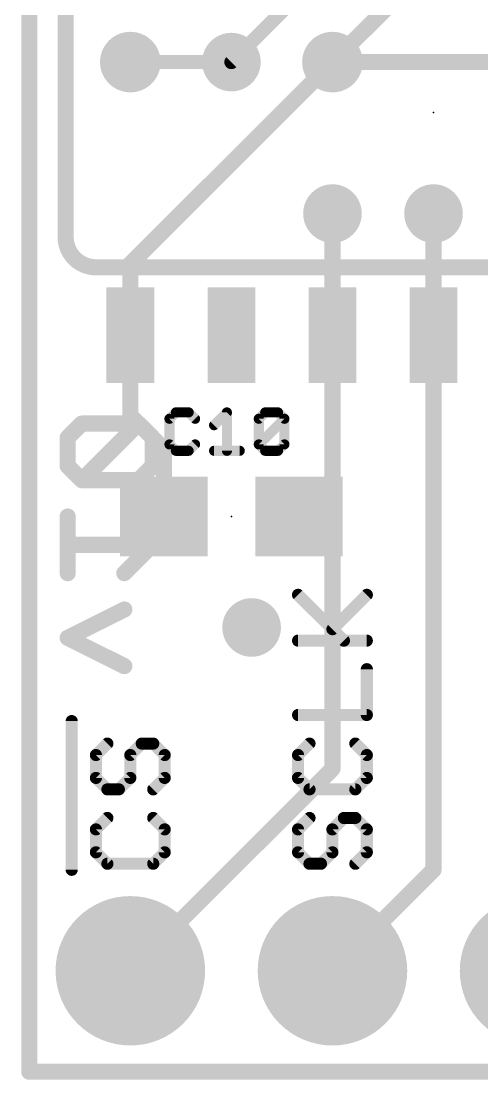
# Model space of a CAD drawing. Extents: x -22.9 to 15.3, y -11.4 to 35.7.
# Drawn here: x -0.1 to 5.69, y -0.1 to 13.21 of the extents above; entities that cross this region are included whole.
import ezdxf

# ---------------------------------------------------------------- set-up
doc = ezdxf.new("R2010")
doc.units = 0
for name, color, linetype in [('1', 12, 'CONTINUOUS'), ('16', 132, 'CONTINUOUS'), ('17', 110, 'CONTINUOUS'), ('18', 110, 'CONTINUOUS'), ('20', 53, 'CONTINUOUS'), ('21', 41, 'CONTINUOUS'), ('23', 53, 'CONTINUOUS'), ('25', 253, 'CONTINUOUS')]:
    doc.layers.add(name, color=color, linetype=linetype)

# ---------------------------------------------------------------- blocks, each defined once
blk = doc.blocks.new('RECT')
blk.add_solid([(-0.5, -0.5), (0.5, -0.5), (-0.5, 0.5), (0.5, 0.5)])
blk = doc.blocks.new('ROUNDP')
at = {"const_width": 0.5}
blk.add_lwpolyline([(0, -0.25, 1), (0, 0.25, 1), (0, -0.25)], format="xyb", dxfattribs=at)
blk = doc.blocks.new('PIE')
at = {"const_width": 0.5}
blk.add_lwpolyline([(0, -0.25, 1), (0, 0.25, 1), (0, -0.25)], format="xyb", dxfattribs=at)
blk = doc.blocks.new('ROUNDV')
at = {"const_width": 0.5}
blk.add_lwpolyline([(0, -0.25, 1), (0, 0.25, 1), (0, -0.25)], format="xyb", dxfattribs=at)

msp = doc.modelspace()

# ---------------------------------------------------------------- linework, layer by layer
at = {"layer": '1'}
for points, const_width in [([(0, 35.56), (0, 0)], 0.2032), ([(3.302, 13.462), (2.54, 12.7)], 0.1778), ([(1.27, 10.16), (3.81, 12.7)], 0.2032), ([(3.81, 12.7), (7.62, 12.7)], 0.2032), ([(3.81, 10.795), (3.81, 9.265)], 0.2032), ([(5.08, 10.795), (5.08, 9.265)], 0.2032), ([(1.27, 9.265), (1.27, 10.16)], 0.2032), ([(1.27, 8.255), (1.27, 9.265)], 0.2032), ([(1.69, 7.835), (1.27, 8.255)], 0.2032), ([(1.69, 6.985), (1.69, 7.835)], 0.2032), ([(0, 0), (15.24, 0)], 0.2032)]:
    msp.add_lwpolyline(points, dxfattribs=dict(at, const_width=const_width))
for points, const_width in [([(3.81, 12.7508, 1), (3.81, 12.6492)], 0.1016), ([(3.8459, 12.6641, 1), (3.7741, 12.7359)], 0.1016), ([(2.5086, 12.7314, 1), (2.5714, 12.6686)], 0.0889), ([(3.8608, 10.795, 1), (3.7592, 10.795)], 0.1016), ([(5.1308, 10.795, 1), (5.0292, 10.795)], 0.1016), ([(1.3208, 10.16, 1), (1.2192, 10.16)], 0.1016), ([(1.2341, 10.1959, 1), (1.3059, 10.1241)], 0.1016), ([(1.3208, 9.265, 1), (1.2192, 9.265)], 0.1016), ([(1.2192, 9.265, 1), (1.3208, 9.265)], 0.1016), ([(3.7592, 9.265, 1), (3.8608, 9.265)], 0.1016), ([(5.0292, 9.265, 1), (5.1308, 9.265)], 0.1016), ([(1.3059, 8.2909, 1), (1.2341, 8.2191)], 0.1016), ([(1.2192, 8.255, 1), (1.3208, 8.255)], 0.1016), ([(1.7408, 7.835, 1), (1.6392, 7.835)], 0.1016), ([(1.6541, 7.7991, 1), (1.7259, 7.8709)], 0.1016), ([(1.6392, 6.985, 1), (1.7408, 6.985)], 0.1016), ([(0, 0.0508, 1), (0, -0.0508)], 0.1016), ([(-0.0508, 0, 1), (0.0508, 0)], 0.1016)]:
    msp.add_lwpolyline(points, format="xyb", dxfattribs=dict(at, const_width=const_width))
at = {"layer": '16'}
for points, const_width in [([(0, 0), (0, 35.56)], 0.2032), ([(4.699, 13.589), (3.81, 12.7)], 0.2032), ([(2.54, 12.7), (1.27, 12.7)], 0.1778), ([(3.81, 3.81), (3.81, 10.795)], 0.2032), ([(5.08, 2.54), (5.08, 10.795)], 0.2032), ([(0.6606, 8.153), (0.4826, 7.9751)], 0.2032), ([(1.3724, 8.153), (0.6606, 8.153)], 0.2032), ([(0.6606, 7.4412), (1.3724, 8.153)], 0.2032), ([(1.5503, 7.9751), (1.3724, 8.153)], 0.2032), ([(0.4826, 7.9751), (0.4826, 7.6191)], 0.2032), ([(1.5503, 7.6191), (1.5503, 7.9751)], 0.2032), ([(0.4826, 7.6191), (0.6606, 7.4412)], 0.2032), ([(1.3724, 7.4412), (1.5503, 7.6191)], 0.2032), ([(0.6606, 7.4412), (1.3724, 7.4412)], 0.2032), ([(0.4826, 6.2718), (0.4826, 6.9836)], 0.2032), ([(1.5503, 6.6277), (0.4826, 6.6277)], 0.2032), ([(1.1944, 6.2718), (1.5503, 6.6277)], 0.2032), ([(0.4826, 5.4583), (1.1944, 5.8142)], 0.2032), ([(1.1944, 5.1024), (0.4826, 5.4583)], 0.2032), ([(1.27, 1.27), (3.81, 3.81)], 0.2032), ([(3.81, 1.27), (5.08, 2.54)], 0.2032), ([(15.24, 0), (0, 0)], 0.2032)]:
    msp.add_lwpolyline(points, dxfattribs=dict(at, const_width=const_width))
for points, const_width in [([(1.27, 12.7445, 1), (1.27, 12.6556)], 0.0889), ([(2.54, 12.6556, 1), (2.54, 12.7445)], 0.0889), ([(3.7741, 12.7359, 1), (3.8459, 12.6641)], 0.1016), ([(3.8608, 10.795, 1), (3.7592, 10.795)], 0.1016), ([(5.1308, 10.795, 1), (5.0292, 10.795)], 0.1016), ([(0.6606, 8.2038, 1), (0.6606, 8.1022)], 0.1016), ([(0.6965, 8.1171, 1), (0.6246, 8.1889)], 0.1016), ([(1.4083, 8.1889, 1), (1.3364, 8.1171)], 0.1016), ([(1.4083, 8.1171, 1), (1.3364, 8.1889)], 0.1016), ([(1.3724, 8.1022, 1), (1.3724, 8.2038)], 0.1016), ([(0.5334, 7.9751, 1), (0.4318, 7.9751)], 0.1016), ([(0.4467, 8.011, 1), (0.5185, 7.9391)], 0.1016), ([(1.6011, 7.9751, 1), (1.4995, 7.9751)], 0.1016), ([(1.5144, 7.9391, 1), (1.5862, 8.011)], 0.1016), ([(0.5185, 7.6551, 1), (0.4467, 7.5832)], 0.1016), ([(0.4318, 7.6191, 1), (0.5334, 7.6191)], 0.1016), ([(1.4995, 7.6191, 1), (1.6011, 7.6191)], 0.1016), ([(1.5862, 7.5832, 1), (1.5144, 7.6551)], 0.1016), ([(0.6246, 7.4771, 1), (0.6965, 7.4053)], 0.1016), ([(0.6606, 7.492, 1), (0.6606, 7.3904)], 0.1016), ([(0.6246, 7.4053, 1), (0.6965, 7.4771)], 0.1016), ([(1.3364, 7.4771, 1), (1.4083, 7.4053)], 0.1016), ([(1.3724, 7.3904, 1), (1.3724, 7.492)], 0.1016), ([(0.5334, 6.9836, 1), (0.4318, 6.9836)], 0.1016), ([(0.4826, 6.6785, 1), (0.4826, 6.5769)], 0.1016), ([(1.5862, 6.5918, 1), (1.5144, 6.6636)], 0.1016), ([(1.5503, 6.5769, 1), (1.5503, 6.6785)], 0.1016), ([(0.4318, 6.2718, 1), (0.5334, 6.2718)], 0.1016), ([(1.1585, 6.3077, 1), (1.2303, 6.2359)], 0.1016), ([(1.2171, 5.7688, 1), (1.1717, 5.8596)], 0.1016), ([(0.5053, 5.5037, 1), (0.4599, 5.4129)], 0.1016), ([(0.4599, 5.5037, 1), (0.5053, 5.4129)], 0.1016), ([(1.1717, 5.057, 1), (1.2171, 5.1478)], 0.1016), ([(3.8459, 3.7741, 1), (3.7741, 3.8459)], 0.1016), ([(3.7592, 3.81, 1), (3.8608, 3.81)], 0.1016), ([(5.0292, 2.54, 1), (5.1308, 2.54)], 0.1016), ([(5.1159, 2.5041, 1), (5.0441, 2.5759)], 0.1016), ([(1.2341, 1.3059, 1), (1.3059, 1.2341)], 0.1016), ([(3.7741, 1.3059, 1), (3.8459, 1.2341)], 0.1016), ([(0, 0.0508, 1), (0, -0.0508)], 0.1016), ([(-0.0508, 0, 1), (0.0508, 0)], 0.1016)]:
    msp.add_lwpolyline(points, format="xyb", dxfattribs=dict(at, const_width=const_width))
at = {"layer": '20', "const_width": 0.2032}
for points in [[(0, 0), (0, 35.56)], [(15.24, 0), (0, 0)]]:
    msp.add_lwpolyline(points, dxfattribs=at)
at = {"layer": '20', "const_width": 0.1016}
for points in [[(0, 0.0508, 1), (0, -0.0508)], [(-0.0508, 0, 1), (0.0508, 0)]]:
    msp.add_lwpolyline(points, format="xyb", dxfattribs=at)
at = {"layer": '21'}
for points, const_width in [([(0.4572, 13.6303), (0.4572, 10.4997)], 0.2032), ([(0.8382, 10.1187), (9.3218, 10.1187)], 0.2032), ([(3.9537, 5.4228), (3.3775, 5.999)], 0.1524), ([(3.8096, 5.5668), (4.2418, 5.999)], 0.1524), ([(3.3775, 5.4228), (4.2418, 5.4228)], 0.1524), ([(4.2418, 4.4872), (4.2418, 5.0635)], 0.1524), ([(3.3775, 4.4872), (4.2418, 4.4872)], 0.1524), ([(0.5334, 2.54), (0.5334, 4.411)], 0.1524), ([(0.9815, 4.1279), (0.8375, 3.9839)], 0.1524), ([(1.2696, 3.9839), (1.4137, 4.1279)], 0.1524), ([(1.4137, 4.1279), (1.5577, 4.1279)], 0.1524), ([(1.5577, 4.1279), (1.7018, 3.9839)], 0.1524), ([(3.5215, 4.1279), (3.3775, 3.9839)], 0.1524), ([(4.2418, 3.9839), (4.0977, 4.1279)], 0.1524), ([(0.8375, 3.9839), (0.8375, 3.6958)], 0.1524), ([(1.2696, 3.6958), (1.2696, 3.9839)], 0.1524), ([(1.7018, 3.9839), (1.7018, 3.6958)], 0.1524), ([(3.3775, 3.9839), (3.3775, 3.6958)], 0.1524), ([(4.2418, 3.6958), (4.2418, 3.9839)], 0.1524), ([(0.8375, 3.6958), (0.9815, 3.5517)], 0.1524), ([(1.1256, 3.5517), (1.2696, 3.6958)], 0.1524), ([(1.7018, 3.6958), (1.5577, 3.5517)], 0.1524), ([(3.3775, 3.6958), (3.5215, 3.5517)], 0.1524), ([(4.0977, 3.5517), (4.2418, 3.6958)], 0.1524), ([(0.9815, 3.5517), (1.1256, 3.5517)], 0.1524), ([(3.5215, 3.5517), (4.0977, 3.5517)], 0.1524), ([(0.9815, 3.1924), (0.8375, 3.0484)], 0.1524), ([(1.7018, 3.0484), (1.5577, 3.1924)], 0.1524), ([(3.5215, 3.1924), (3.3775, 3.0484)], 0.1524), ([(3.8096, 3.0484), (3.9537, 3.1924)], 0.1524), ([(3.9537, 3.1924), (4.0977, 3.1924)], 0.1524), ([(4.0977, 3.1924), (4.2418, 3.0484)], 0.1524), ([(0.8375, 3.0484), (0.8375, 2.7603)], 0.1524), ([(1.7018, 2.7603), (1.7018, 3.0484)], 0.1524), ([(3.3775, 3.0484), (3.3775, 2.7603)], 0.1524), ([(3.8096, 2.7603), (3.8096, 3.0484)], 0.1524), ([(4.2418, 3.0484), (4.2418, 2.7603)], 0.1524), ([(0.8375, 2.7603), (0.9815, 2.6162)], 0.1524), ([(1.5577, 2.6162), (1.7018, 2.7603)], 0.1524), ([(3.3775, 2.7603), (3.5215, 2.6162)], 0.1524), ([(3.6656, 2.6162), (3.8096, 2.7603)], 0.1524), ([(4.2418, 2.7603), (4.0977, 2.6162)], 0.1524), ([(0.9815, 2.6162), (1.5577, 2.6162)], 0.1524), ([(3.5215, 2.6162), (3.6656, 2.6162)], 0.1524)]:
    msp.add_lwpolyline(points, dxfattribs=dict(at, const_width=const_width))
for points, const_width in [([(0.4572, 10.4997, 0.4144), (0.8382, 10.1187)], 0.2032), ([(0.508, 10.4997, 1), (0.4064, 10.4997)], 0.1016), ([(0.4064, 10.4997, 1), (0.508, 10.4997)], 0.1016), ([(0.8382, 10.1695, 1), (0.8382, 10.0679)], 0.1016), ([(0.8382, 10.0679, 1), (0.8382, 10.1695)], 0.1016), ([(3.4044, 6.0259, 1), (3.3505, 5.972)], 0.0762), ([(4.2687, 5.972, 1), (4.2149, 6.0259)], 0.0762), ([(3.7827, 5.5938, 1), (3.8366, 5.5399)], 0.0762), ([(3.3775, 5.4609, 1), (3.3775, 5.3847)], 0.0762), ([(3.9267, 5.3958, 1), (3.9806, 5.4497)], 0.0762), ([(4.2418, 5.3847, 1), (4.2418, 5.4609)], 0.0762), ([(4.2799, 5.0635, 1), (4.2037, 5.0635)], 0.0762), ([(3.3775, 4.5253, 1), (3.3775, 4.4491)], 0.0762), ([(4.2418, 4.4491, 1), (4.2418, 4.5253)], 0.0762), ([(0.5715, 4.411, 1), (0.4953, 4.411)], 0.0762), ([(4.2037, 4.4872, 1), (4.2799, 4.4872)], 0.0762), ([(1.0085, 4.101, 1), (0.9546, 4.1549)], 0.0762), ([(1.4137, 4.166, 1), (1.4137, 4.0898)], 0.0762), ([(1.4406, 4.101, 1), (1.3867, 4.1549)], 0.0762), ([(1.5847, 4.1549, 1), (1.5308, 4.101)], 0.0762), ([(1.5577, 4.0898, 1), (1.5577, 4.166)], 0.0762), ([(3.5485, 4.101, 1), (3.4946, 4.1549)], 0.0762), ([(4.1247, 4.1549, 1), (4.0708, 4.101)], 0.0762), ([(0.8105, 4.0108, 1), (0.8644, 3.9569)], 0.0762), ([(0.8756, 3.9839, 1), (0.7994, 3.9839)], 0.0762), ([(1.3077, 3.9839, 1), (1.2315, 3.9839)], 0.0762), ([(1.2427, 4.0108, 1), (1.2966, 3.9569)], 0.0762), ([(1.7399, 3.9839, 1), (1.6637, 3.9839)], 0.0762), ([(1.6749, 3.9569, 1), (1.7287, 4.0108)], 0.0762), ([(3.3505, 4.0108, 1), (3.4044, 3.9569)], 0.0762), ([(3.4156, 3.9839, 1), (3.3394, 3.9839)], 0.0762), ([(4.2799, 3.9839, 1), (4.2037, 3.9839)], 0.0762), ([(4.2149, 3.9569, 1), (4.2687, 4.0108)], 0.0762), ([(0.8644, 3.7227, 1), (0.8105, 3.6688)], 0.0762), ([(0.7994, 3.6958, 1), (0.8756, 3.6958)], 0.0762), ([(1.2315, 3.6958, 1), (1.3077, 3.6958)], 0.0762), ([(1.2966, 3.6688, 1), (1.2427, 3.7227)], 0.0762), ([(1.6637, 3.6958, 1), (1.7399, 3.6958)], 0.0762), ([(1.7287, 3.6688, 1), (1.6749, 3.7227)], 0.0762), ([(3.4044, 3.7227, 1), (3.3505, 3.6688)], 0.0762), ([(3.3394, 3.6958, 1), (3.4156, 3.6958)], 0.0762), ([(4.2037, 3.6958, 1), (4.2799, 3.6958)], 0.0762), ([(4.2687, 3.6688, 1), (4.2149, 3.7227)], 0.0762), ([(0.9815, 3.5898, 1), (0.9815, 3.5136)], 0.0762), ([(0.9546, 3.5248, 1), (1.0085, 3.5787)], 0.0762), ([(1.0986, 3.5787, 1), (1.1525, 3.5248)], 0.0762), ([(1.1256, 3.5136, 1), (1.1256, 3.5898)], 0.0762), ([(1.5308, 3.5787, 1), (1.5847, 3.5248)], 0.0762), ([(3.5215, 3.5898, 1), (3.5215, 3.5136)], 0.0762), ([(3.4946, 3.5248, 1), (3.5485, 3.5787)], 0.0762), ([(4.0708, 3.5787, 1), (4.1247, 3.5248)], 0.0762), ([(4.0977, 3.5136, 1), (4.0977, 3.5898)], 0.0762), ([(1.0085, 3.1655, 1), (0.9546, 3.2194)], 0.0762), ([(1.5847, 3.2194, 1), (1.5308, 3.1655)], 0.0762), ([(3.5485, 3.1655, 1), (3.4946, 3.2194)], 0.0762), ([(3.9537, 3.2305, 1), (3.9537, 3.1543)], 0.0762), ([(3.9806, 3.1655, 1), (3.9267, 3.2194)], 0.0762), ([(4.1247, 3.2194, 1), (4.0708, 3.1655)], 0.0762), ([(4.0977, 3.1543, 1), (4.0977, 3.2305)], 0.0762), ([(0.8105, 3.0753, 1), (0.8644, 3.0214)], 0.0762), ([(0.8756, 3.0484, 1), (0.7994, 3.0484)], 0.0762), ([(1.7399, 3.0484, 1), (1.6637, 3.0484)], 0.0762), ([(1.6749, 3.0214, 1), (1.7287, 3.0753)], 0.0762), ([(3.3505, 3.0753, 1), (3.4044, 3.0214)], 0.0762), ([(3.4156, 3.0484, 1), (3.3394, 3.0484)], 0.0762), ([(3.8477, 3.0484, 1), (3.7715, 3.0484)], 0.0762), ([(3.7827, 3.0753, 1), (3.8366, 3.0214)], 0.0762), ([(4.2799, 3.0484, 1), (4.2037, 3.0484)], 0.0762), ([(4.2149, 3.0214, 1), (4.2687, 3.0753)], 0.0762), ([(0.8644, 2.7872, 1), (0.8105, 2.7333)], 0.0762), ([(0.7994, 2.7603, 1), (0.8756, 2.7603)], 0.0762), ([(1.6637, 2.7603, 1), (1.7399, 2.7603)], 0.0762), ([(1.7287, 2.7333, 1), (1.6749, 2.7872)], 0.0762), ([(3.4044, 2.7872, 1), (3.3505, 2.7333)], 0.0762), ([(3.3394, 2.7603, 1), (3.4156, 2.7603)], 0.0762), ([(3.7715, 2.7603, 1), (3.8477, 2.7603)], 0.0762), ([(3.8366, 2.7333, 1), (3.7827, 2.7872)], 0.0762), ([(4.2037, 2.7603, 1), (4.2799, 2.7603)], 0.0762), ([(4.2687, 2.7333, 1), (4.2149, 2.7872)], 0.0762), ([(0.9815, 2.6543, 1), (0.9815, 2.5781)], 0.0762), ([(0.9546, 2.5893, 1), (1.0085, 2.6431)], 0.0762), ([(1.5308, 2.6431, 1), (1.5847, 2.5893)], 0.0762), ([(1.5577, 2.5781, 1), (1.5577, 2.6543)], 0.0762), ([(3.5215, 2.6543, 1), (3.5215, 2.5781)], 0.0762), ([(3.4946, 2.5893, 1), (3.5485, 2.6431)], 0.0762), ([(3.6386, 2.6431, 1), (3.6925, 2.5893)], 0.0762), ([(3.6656, 2.5781, 1), (3.6656, 2.6543)], 0.0762), ([(4.0708, 2.6431, 1), (4.1247, 2.5893)], 0.0762), ([(0.4953, 2.54, 1), (0.5715, 2.54)], 0.0762)]:
    msp.add_lwpolyline(points, format="xyb", dxfattribs=dict(at, const_width=const_width))
at = {"layer": '23'}
for p in [(5.08, 12.065), (2.54, 6.985)]:
    msp.add_point(p, dxfattribs=at)
at = {"layer": '25', "const_width": 0.127}
for points in [[(1.842, 8.2935), (1.7615, 8.213)], [(1.7615, 8.213), (1.7615, 7.891)], [(2.003, 8.2935), (1.842, 8.2935)], [(2.0835, 8.213), (2.003, 8.2935)], [(2.3228, 8.1325), (2.4838, 8.2935)], [(2.4838, 8.2935), (2.4838, 7.8105)], [(2.8842, 8.213), (2.9647, 8.2935)], [(2.8842, 7.891), (2.8842, 8.213)], [(2.8842, 7.891), (3.2062, 8.213)], [(2.9647, 8.2935), (3.1257, 8.2935)], [(3.1257, 8.2935), (3.2062, 8.213)], [(3.2062, 8.213), (3.2062, 7.891)], [(1.7615, 7.891), (1.842, 7.8105)], [(1.842, 7.8105), (2.003, 7.8105)], [(2.003, 7.8105), (2.0835, 7.891)], [(2.3228, 7.8105), (2.6448, 7.8105)], [(2.9647, 7.8105), (2.8842, 7.891)], [(3.1257, 7.8105), (2.9647, 7.8105)], [(3.2062, 7.891), (3.1257, 7.8105)]]:
    msp.add_lwpolyline(points, dxfattribs=at)
at = {"layer": '25', "const_width": 0.0635}
for points in [[(1.7933, 8.213, 1), (1.7298, 8.213)], [(1.7391, 8.2355, 1), (1.784, 8.1906)], [(1.842, 8.3253, 1), (1.842, 8.2618)], [(1.8645, 8.2711, 1), (1.8196, 8.316)], [(2.0255, 8.316, 1), (1.9806, 8.2711)], [(2.003, 8.2618, 1), (2.003, 8.3253)], [(2.0611, 8.1906, 1), (2.106, 8.2355)], [(2.5156, 8.2935, 1), (2.4521, 8.2935)], [(2.5063, 8.2711, 1), (2.4614, 8.316)], [(2.9159, 8.213, 1), (2.8524, 8.213)], [(2.8617, 8.2355, 1), (2.9066, 8.1906)], [(2.9647, 8.3253, 1), (2.9647, 8.2618)], [(2.9871, 8.2711, 1), (2.9422, 8.316)], [(3.1481, 8.316, 1), (3.1032, 8.2711)], [(3.1257, 8.2618, 1), (3.1257, 8.3253)], [(3.2379, 8.213, 1), (3.1744, 8.213)], [(3.1837, 8.1906, 1), (3.2286, 8.2355)], [(3.2286, 8.1906, 1), (3.1837, 8.2355)], [(2.3004, 8.155, 1), (2.3453, 8.1101)], [(1.784, 7.9135, 1), (1.7391, 7.8685)], [(1.7298, 7.891, 1), (1.7933, 7.891)], [(1.842, 7.8422, 1), (1.842, 7.7788)], [(1.8196, 7.788, 1), (1.8645, 7.833)], [(1.9806, 7.833, 1), (2.0255, 7.788)], [(2.003, 7.7788, 1), (2.003, 7.8422)], [(2.106, 7.8685, 1), (2.0611, 7.9135)], [(2.3228, 7.8422, 1), (2.3228, 7.7788)], [(2.6448, 7.7788, 1), (2.6448, 7.8422)], [(2.9066, 7.9135, 1), (2.8617, 7.8685)], [(2.8617, 7.9135, 1), (2.9066, 7.8685)], [(2.8524, 7.891, 1), (2.9159, 7.891)], [(2.9647, 7.8422, 1), (2.9647, 7.7788)], [(2.9422, 7.788, 1), (2.9871, 7.833)], [(3.1032, 7.833, 1), (3.1481, 7.788)], [(3.1257, 7.7788, 1), (3.1257, 7.8422)], [(3.1744, 7.891, 1), (3.2379, 7.891)], [(3.2286, 7.8685, 1), (3.1837, 7.9135)], [(2.4521, 7.8105, 1), (2.5156, 7.8105)]]:
    msp.add_lwpolyline(points, format="xyb", dxfattribs=at)

# ---------------------------------------------------------------- block references
at = {"layer": '1', "xscale": 0.6, "yscale": 1.2, "rotation": 180}
for p in [(1.27, 9.265), (2.54, 9.265), (3.81, 9.265), (5.08, 9.265)]:
    msp.add_blockref('RECT', p, dxfattribs=at)
at = {"layer": '1', "xscale": 1.1}
for p in [(1.69, 6.985), (3.39, 6.985)]:
    msp.add_blockref('RECT', p, dxfattribs=at)
at = {"layer": '16', "xscale": 0.762, "yscale": 0.762}
for p in [(1.27, 12.7), (3.81, 12.7)]:
    msp.add_blockref('PIE', p, dxfattribs=at)
at = {"layer": '17', "xscale": 1.8796, "yscale": 1.8796, "rotation": 270}
for p in [(1.27, 1.27), (1.27, 1.27), (3.81, 1.27), (3.81, 1.27), (6.35, 1.27), (6.35, 1.27)]:
    msp.add_blockref('ROUNDP', p, dxfattribs=at)
at = {"layer": '18', "xscale": 0.7366, "yscale": 0.7366}
for p in [(2.54, 12.7), (2.54, 12.7), (3.81, 10.795), (3.81, 10.795), (5.08, 10.795), (5.08, 10.795), (2.794, 5.588), (2.794, 5.588)]:
    msp.add_blockref('ROUNDV', p, dxfattribs=at)

doc.saveas('drawing.dxf')
